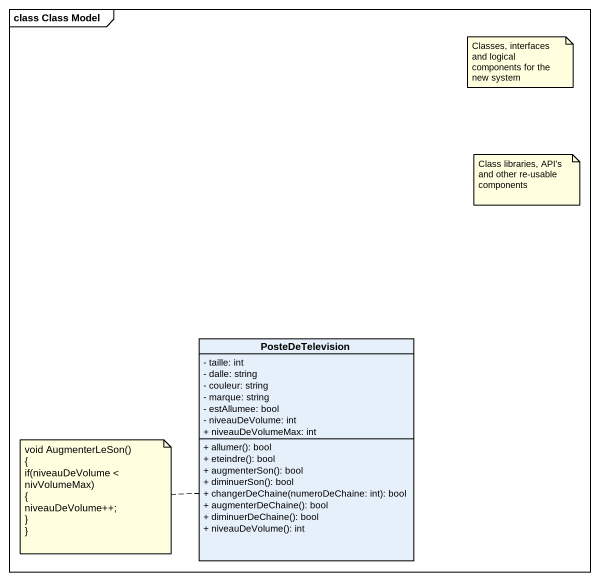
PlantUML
@startuml
mainframe class Class Model
hide circle
hide empty members
skinparam classAttributeIconSize 0
class PosteDeTelevision {
  - taille: int
  - dalle: string
  - couleur: string
  - marque: string
  - estAllumee: bool
  - niveauDeVolume: int
  + niveauDeVolumeMax: int
  + allumer(): bool
  + eteindre(): bool
  + augmenterSon(): bool
  + diminuerSon(): bool
  + changerDeChaine(numeroDeChaine: int): bool
  + augmenterDeChaine(): bool
  + diminuerDeChaine(): bool
  + niveauDeVolume(): int
}
note as N1
  Classes, interfaces and logical components for the new system
end note
note as N2
  Class libraries, API's and other re-usable components
end note
note left of PosteDeTelevision
  void AugmenterLeSon()
  {
  if(niveauDeVolume < nivVolumeMax)
  {
  niveauDeVolume++;
  ~}
  ~}
end note
@enduml
